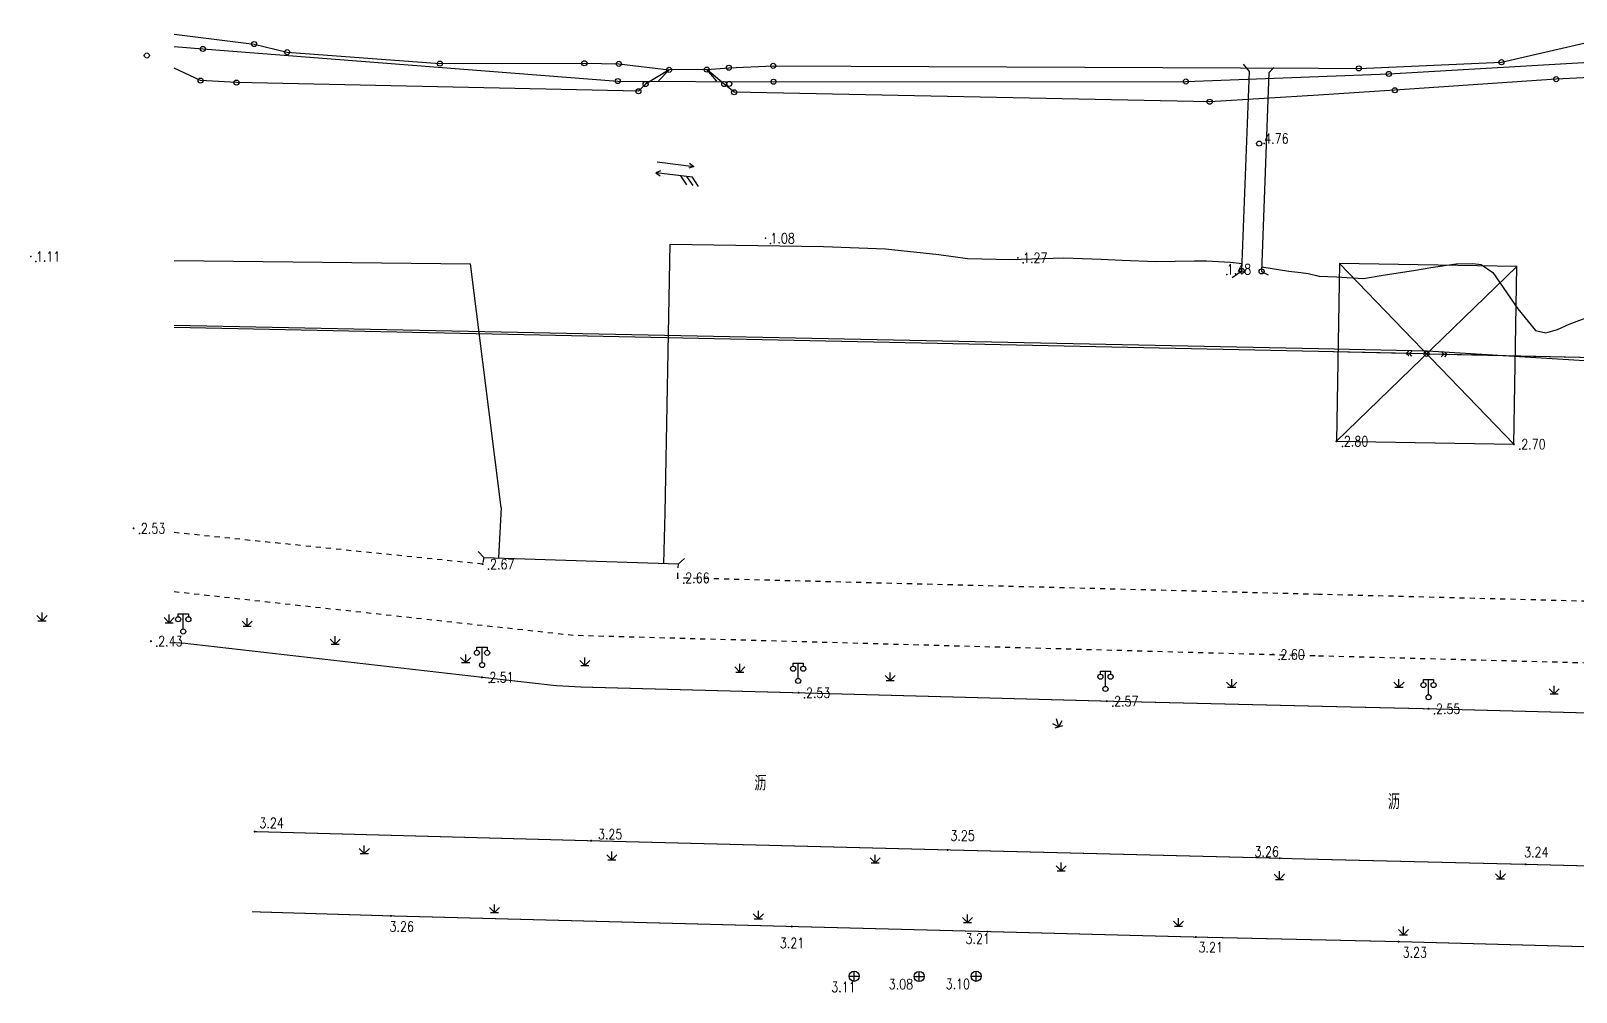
# Model space of a CAD drawing. Extents: x 500064 to 501389, y 2542464 to 2545400.
# Drawn here: x 500623.3 to 500775.3, y 2545051.1 to 2545145.6 of the extents above; entities that cross this region are included whole.
import ezdxf
from ezdxf.enums import TextEntityAlignment as Align

# ---------------------------------------------------------------- set-up
doc = ezdxf.new("R2010")
doc.units = 0
doc.header["$LTSCALE"] = 0.5
doc.linetypes.add('X6', pattern=[2, 1, -1])
doc.layers.get('0').update_dxf_attribs({"linetype": 'CONTINUOUS', "lineweight": 5})
doc.layers.add('GCD', color=8, linetype='CONTINUOUS')
doc.layers.add('地形图', color=8, linetype='CONTINUOUS')
doc.styles.add('HZ', font='romans.shx', dxfattribs={"width": 0.8, "bigfont": 'hztxt.shx'})
doc.linetypes.add('10422', pattern='A,2,[150,AAA.SHX,S=1,R=0,X=0,Y=1],2,[177,AAA.SHX,S=1,R=0,X=0,Y=0.8],1e-09', length=4)

# ---------------------------------------------------------------- blocks, each defined once
blk = doc.blocks.new('GC200')
at = {"linetype": 'Continuous', "const_width": 0.2, "flags": 128}
blk.add_lwpolyline([(-0.1, 0, 1), (0.1, 0, 1)], format="xyb", close=True, dxfattribs=at)
blk = doc.blocks.new('gc097')
for p, q in [((-1, 2.9), (-1, 3.5)), ((-1, 3.5), (1, 3.5)), ((0, 0.5), (0, 3.5)), ((1, 3.5), (1, 2.9))]:
    blk.add_line(p, q)
for centre in [(-1, 2.4), (0, 0), (1, 2.4)]:
    blk.add_circle(centre, 0.5)
blk = doc.blocks.new('HN')
for p, q in [((0.00001, 0.00107), (0.00726, 0.00107)), ((0.00326, 0.00107), (0.00326, 0.00107)), ((0.00636, 0.00157), (0.00726, 0.00107)), ((0.00726, 0.00107), (0.00636, 0.00057)), ((0.00089, -0.00059), (-0.00001, -0.00109)), ((0.00724, -0.00109), (-0.00001, -0.00109)), ((-0.00001, -0.00109), (0.00089, -0.00159)), ((0.00489, -0.00107), (0.00628, -0.00269)), ((0.00611, -0.00109), (0.00751, -0.00271)), ((0.00722, -0.00111), (0.00862, -0.00273))]:
    blk.add_line(p, q)
blk = doc.blocks.new('gc124')
for p, q in [((-1, 1), (0, 0)), ((-0.8, 0), (0.8, 0)), ((0, 0), (0, 1.6)), ((0, 0), (1, 1))]:
    blk.add_line(p, q)
blk = doc.blocks.new('gc170')
at = {"linetype": 'Continuous'}
blk.add_circle((0, 0), 0.5, dxfattribs=at)
blk = doc.blocks.new('gc013a')
at = {"linetype": 'Continuous'}
blk.add_line((0.5, 0), (4, 0), dxfattribs=at)
at = {"linetype": 'Continuous', "flags": 128}
for points in [[(2.88, 0.5), (3.38, 0), (2.88, -0.5)], [(3.5, 0.5), (4, 0), (3.5, -0.5)]]:
    blk.add_lwpolyline(points, dxfattribs=at)
blk = doc.blocks.new('gc043')
for p, q in [((-1, 0), (1, 0)), ((0, -1), (0, 1))]:
    blk.add_line(p, q)
blk.add_circle((0, 0), 1)

msp = doc.modelspace()

# ---------------------------------------------------------------- linework, layer by layer
at = {"layer": '地形图', "linetype": 'Continuous'}
for p, q in [((500751.76, 2545105.26), (500769.5, 2545122.46)), ((500769.21, 2545104.97), (500752.05, 2545122.75)), ((500750, 2545114.08), (500637.42, 2545116.45)), ((500758.63, 2545113.9), (500750, 2545114.08)), ((500762.63, 2545113.82), (501000, 2545108.66)), ((500667.9, 2545093.83), (500667.35, 2545094.42)), ((500667.9, 2545093.83), (500687.03, 2545093.2)), ((500687.03, 2545093.2), (500687.62, 2545093.74))]:
    msp.add_line(p, q, dxfattribs=at)
for points in [[(500767.99, 2545142.54), (500787.72, 2545147.11), (500799.17, 2545148.78), (500848.81, 2545152.46), (500856.72, 2545155.27), (500860.87, 2545158.14), (500864.02, 2545161.82), (500866.79, 2545166.02), (500869.01, 2545170.52), (500870.17, 2545200)], [(500750, 2545141.13), (500756.9, 2545141.39), (500785.65, 2545143.07), (500786.73, 2545159.62)], [(500637.42, 2545145.3), (500645.29, 2545144.32), (500648.54, 2545143.53), (500663.58, 2545142.4), (500677.78, 2545142.44), (500681.18, 2545142.38), (500686.11, 2545141.79)], [(500637.42, 2545144.09), (500640.27, 2545143.84), (500681.07, 2545140.68), (500696.39, 2545140.62), (500736.95, 2545140.64), (500750, 2545141.13)], [(500801.91, 2545144.47), (500785.97, 2545141.5), (500773.36, 2545140.87), (500757.5, 2545139.78), (500750, 2545139.31)], [(500643.56, 2545140.54), (500640.04, 2545140.73), (500637.42, 2545141.95)], [(500686.11, 2545141.79), (500683.81, 2545140.39), (500683.1, 2545139.68)], [(500690.8, 2545140.67), (500689.83, 2545141.81), (500686.11, 2545141.79), (500685.06, 2545140.72)], [(500689.83, 2545141.81), (500692, 2545142), (500696.36, 2545142.18), (500750, 2545141.95)], [(500750, 2545139.31), (500739.29, 2545138.65), (500692.51, 2545139.58), (500691.54, 2545140.39), (500689.83, 2545141.81)], [(500741.49, 2545121.37), (500742.45, 2545122.01), (500743.2, 2545141.61), (500742.63, 2545142.34)], [(500745.6, 2545142.02), (500745.12, 2545141.49), (500744.4, 2545121.97), (500745.03, 2545121.63)], [(500750, 2545141.95), (500753.95, 2545141.93), (500767.99, 2545142.54)], [(500683.1, 2545139.68), (500643.56, 2545140.54)], [(500685.72, 2545098.21), (500686.23, 2545124.65), (500701.31, 2545124.43), (500707.42, 2545124.17), (500712.64, 2545123.62), (500715.46, 2545123.23), (500719.7, 2545123.13), (500724.95, 2545123.31), (500728.62, 2545123.17), (500730.69, 2545123.07), (500734, 2545122.95), (500737.81, 2545123.02), (500738.97, 2545123.01), (500741.33, 2545122.88), (500742.48, 2545122.73)], [(500637.42, 2545123.04), (500666.57, 2545122.7)], [(500669.59, 2545098.75), (500666.57, 2545122.7)], [(500744.42, 2545122.42), (500747.07, 2545122), (500748.27, 2545121.87), (500748.99, 2545121.75), (500750.06, 2545121.51)], [(500750.06, 2545121.51), (500751.76, 2545121.44), (500754.42, 2545121.27), (500756.37, 2545121.58), (500759.55, 2545122.08), (500761.04, 2545122.34), (500763.55, 2545122.7), (500765.18, 2545122.74), (500765.99, 2545122.65), (500767.14, 2545121.85), (500769.6, 2545118.28), (500771.35, 2545116.17), (500772.36, 2545115.93), (500773.49, 2545116.26), (500774.65, 2545116.78), (500777.11, 2545117.68)], [(500750, 2545121.53), (500750.06, 2545121.51)], [(500750, 2545121.53), (500750.06, 2545121.51)], [(500750, 2545121.53), (500750.06, 2545121.51)], [(500750, 2545121.53), (500750.06, 2545121.51)], [(500750, 2545121.53), (500750.06, 2545121.51)], [(500750, 2545121.53), (500750.06, 2545121.51)], [(500750, 2545121.53), (500750.06, 2545121.51)], [(500637.42, 2545116.67), (500750, 2545114.39)], [(500750, 2545114.39), (500760.72, 2545114.17), (501000, 2545099.44)]]:
    msp.add_lwpolyline(points, dxfattribs=at)
at = {"layer": '地形图', "linetype": 'Continuous', "elevation": 2.7, "flags": 128}
msp.add_lwpolyline([(500751.76, 2545105.26), (500769.21, 2545104.97), (500769.5, 2545122.46), (500752.05, 2545122.75)], close=True, dxfattribs=at)
at = {"layer": '地形图', "linetype": 'Continuous', "flags": 128}
for points in [[(500750, 2545114.08), (500637.42, 2545116.45)], [(500760.63, 2545113.86), (500750, 2545114.08)], [(500760.63, 2545113.86), (501000, 2545108.66)]]:
    msp.add_lwpolyline(points, dxfattribs=at)
at = {"layer": '地形图', "linetype": '10422', "flags": 128}
for points in [[(500669.59, 2545098.75), (500669.34, 2545093.79)], [(500685.61, 2545093.24), (500685.72, 2545098.21)]]:
    msp.add_lwpolyline(points, dxfattribs=at)
at = {"layer": '地形图', "linetype": 'X6', "flags": 128}
for points in [[(500667.78, 2545093.18), (500637.42, 2545096.28)], [(500667.9, 2545093.83), (500667.78, 2545093.18)], [(500686.97, 2545091.82), (500687.03, 2545093.2)], [(500750, 2545090.2), (500745.42, 2545090.32), (500686.97, 2545091.82)], [(500637.42, 2545090.48), (500676.69, 2545086.19), (500745.52, 2545084.29), (500750, 2545084.17)], [(501000, 2545089.99), (500996.67, 2545088.92), (500990.83, 2545087.99), (500984.84, 2545088.11), (500947.73, 2545089.06), (500929, 2545088.1), (500897.72, 2545086.41), (500750, 2545090.2)], [(500750, 2545084.17), (500892.77, 2545080.45), (500898.79, 2545080.51), (500946.81, 2545082.95), (500946.87, 2545078.03)]]:
    msp.add_lwpolyline(points, dxfattribs=at)
at = {"layer": '地形图', "linetype": 'Continuous', "const_width": 0.1, "flags": 128}
for points in [[(500637.42, 2545085.46), (500638.4, 2545085.4), (500667.71, 2545082.05), (500674.95, 2545081.23), (500677.49, 2545081.09), (500698.86, 2545080.52), (500729.17, 2545079.7), (500750, 2545079.2)], [(500750, 2545079.2), (500760.82, 2545078.95), (500854.79, 2545076.48), (500885.51, 2545075.64), (500894.03, 2545075.43), (500899.83, 2545075.5), (500915.63, 2545076.35), (500946.87, 2545078.03), (500969.3, 2545077.48), (500988.07, 2545077.04), (500994.7, 2545077.31), (501000, 2545078.6)]]:
    msp.add_lwpolyline(points, dxfattribs=at)
for points, elevation in [([(500856.69, 2545061.3), (500826.81, 2545062.2), (500795.31, 2545063.01), (500770.38, 2545063.65), (500747.66, 2545064.2), (500746.19, 2545064.25), (500713.51, 2545065.07), (500678.45, 2545065.97), (500645.36, 2545066.87)], 3.6), ([(500645.08, 2545058.99), (500658.76, 2545058.58), (500698.19, 2545057.54), (500717.43, 2545057.04), (500737.92, 2545056.5), (500757.86, 2545056.05), (500786.66, 2545055.27), (500812.99, 2545054.58), (500826.92, 2545054.2), (500856.77, 2545053.75)], 3.25)]:
    msp.add_lwpolyline(points, dxfattribs=dict(at, elevation=elevation))
at = {"layer": '地形图'}
for centre in [(500634.75, 2545143.2), (500640.27, 2545143.84), (500645.29, 2545144.32), (500648.54, 2545143.53), (500663.58, 2545142.4), (500677.78, 2545142.44), (500681.18, 2545142.38), (500686.11, 2545141.79), (500689.83, 2545141.81), (500692, 2545142), (500696.36, 2545142.18), (500753.95, 2545141.93), (500767.99, 2545142.54), (500640.04, 2545140.73), (500643.56, 2545140.54), (500681.07, 2545140.68), (500683.81, 2545140.39), (500691.54, 2545140.39), (500692.03, 2545140.4), (500696.39, 2545140.62), (500736.95, 2545140.64), (500756.9, 2545141.39), (500773.36, 2545140.87), (500683.1, 2545139.68), (500692.51, 2545139.58), (500739.29, 2545138.65), (500757.5, 2545139.78), (500744.16, 2545134.54), (500742.45, 2545122.01), (500744.4, 2545121.97)]:
    msp.add_circle(centre, 0.25, dxfattribs=at)
for p in [(500744.66, 2545134.54, 4.76), (500696.09, 2545124.72, 1.08), (500623.84, 2545122.93, 1.11), (500720.93, 2545122.8, 1.27), (500740.97, 2545121.67, 1.48), (500752.35, 2545104.76, 2.8), (500769.8, 2545104.47, 2.7), (500634.03, 2545096.19, 2.53), (500668.37, 2545092.68, 2.67), (500687.56, 2545091.32, 2.66), (500635.74, 2545085.1, 2.43), (500746.11, 2545083.79, 2.6), (500668.42, 2545081.55, 2.51), (500699.45, 2545080.02, 2.53), (500729.76, 2545079.2, 2.57), (500761.41, 2545078.45, 2.55)]:
    msp.add_point(p, dxfattribs=at)
at = {"layer": '地形图', "linetype": 'Continuous'}
for p in [(500695.59, 2545125.22, 1.08), (500623.34, 2545123.43, 1.11), (500720.43, 2545123.3, 1.27)]:
    msp.add_point(p, dxfattribs=at)

# ---------------------------------------------------------------- block references
for name, p, xscale, yscale, zscale, rotation in [('HN', (500684.88, 2545132.21), 500.0000000000346, 500, 500, 353.0050835955402), ('gc013a', (500760.63, 2545113.86), 0.4999999999775712, 0.5, 0.5, 178.7942099852042), ('gc013a', (500760.63, 2545113.86), 0.5000000000020199, 0.5, 0.5, 358.75498089263), ('gc124', (500724.46, 2545077.18), 0.5000000000165015, 0.5, 0.5, 16.63289512826383)]:
    msp.add_blockref(name, p, dxfattribs=dict(at, xscale=xscale, yscale=yscale, zscale=zscale, rotation=rotation))
at = {"layer": '地形图', "linetype": 'Continuous', "xscale": 0.5, "yscale": 0.5, "zscale": 0.5}
for name, p in [('gc170', (500760.63, 2545113.86)), ('gc170', (500760.63, 2545113.86)), ('gc124', (500624.44, 2545087.61)), ('gc124', (500636.95, 2545087.42)), ('gc097', (500638.33, 2545086.55, 2.46)), ('gc124', (500644.61, 2545087.06)), ('gc124', (500653.27, 2545085.3)), ('gc124', (500666.11, 2545083.49)), ('gc097', (500667.72, 2545083.25, 2.49)), ('gc124', (500677.83, 2545083.21)), ('gc124', (500693.07, 2545082.56)), ('gc097', (500698.81, 2545081.69, 2.47)), ('gc124', (500707.86, 2545081.73)), ('gc097', (500729.04, 2545080.9, 2.5)), ('gc124', (500741.46, 2545081.07)), ('gc124', (500757.91, 2545081.07)), ('gc097', (500760.82, 2545080.08, 2.47)), ('gc124', (500773.17, 2545080.41)), ('gc124', (500656.14, 2545064.72)), ('gc124', (500680.49, 2545064.1)), ('gc124', (500706.39, 2545063.8)), ('gc124', (500724.68, 2545063.02)), ('gc124', (500746.15, 2545062.17)), ('gc124', (500767.89, 2545062.23)), ('gc124', (500668.94, 2545058.91)), ('gc124', (500694.9, 2545058.28)), ('gc124', (500715.47, 2545057.92)), ('gc124', (500736.23, 2545057.56)), ('gc124', (500758.35, 2545056.73))]:
    msp.add_blockref(name, p, dxfattribs=at)
at = {"layer": '地形图', "linetype": 'Continuous', "xscale": 0.5, "yscale": 0.5}
for name, p in [('GC200', (500751.76, 2545105.26, 2.79)), ('GC200', (500769.21, 2545104.97, 2.7)), ('GC200', (500633.44, 2545096.69, 2.53)), ('GC200', (500667.78, 2545093.18, 2.67)), ('GC200', (500686.97, 2545091.82, 2.65)), ('GC200', (500635.15, 2545085.6, 2.43)), ('GC200', (500745.52, 2545084.29, 2.6)), ('GC200', (500667.71, 2545082.05, 2.51)), ('GC200', (500698.86, 2545080.52, 2.53)), ('GC200', (500729.17, 2545079.7, 2.56)), ('GC200', (500760.82, 2545078.95, 2.55)), ('gc043', (500704.32, 2545052.64, 3.11)), ('gc043', (500710.72, 2545052.62, 3.08)), ('gc043', (500716.32, 2545052.64, 3.1))]:
    msp.add_blockref(name, p, dxfattribs=at)
at = {"layer": '地形图', "linetype": 'Continuous'}
ref = msp.add_blockref('GC200', (500645.36, 2545066.87, 3.24), dxfattribs=dict(at, xscale=0.5, yscale=0.5, zscale=0.5))
ref.add_attrib('height', '3.24', dxfattribs={"layer": 'GCD', "linetype": 'Continuous', "height": 1, "style": 'HZ', "width": 0.8}).set_placement((500645.82, 2545067.72, 3.24), align=Align.MIDDLE_LEFT)
ref = msp.add_blockref('GC200', (500678.45, 2545065.97, 3.25), dxfattribs=dict(at, xscale=0.5, yscale=0.5, zscale=0.5))
ref.add_attrib('height', '3.25', dxfattribs={"layer": 'GCD', "linetype": 'Continuous', "height": 1, "style": 'HZ', "width": 0.8}).set_placement((500679.12, 2545066.62, 3.25), align=Align.MIDDLE_LEFT)
ref = msp.add_blockref('GC200', (500713.51, 2545065.07, 3.25), dxfattribs=dict(at, xscale=0.5, yscale=0.5, zscale=0.5))
ref.add_attrib('height', '3.25', dxfattribs={"layer": 'GCD', "linetype": 'Continuous', "height": 1, "style": 'HZ', "width": 0.8}).set_placement((500713.79, 2545066.48, 3.25), align=Align.MIDDLE_LEFT)
ref = msp.add_blockref('GC200', (500746.19, 2545064.25, 3.26), dxfattribs=dict(at, xscale=0.5, yscale=0.5, zscale=0.5))
ref.add_attrib('height', '3.26', dxfattribs={"layer": 'GCD', "linetype": 'Continuous', "height": 1, "style": 'HZ', "width": 0.8}).set_placement((500743.7, 2545064.9, 3.26), align=Align.MIDDLE_LEFT)
ref = msp.add_blockref('GC200', (500770.38, 2545063.65, 3.24), dxfattribs=dict(at, xscale=0.5, yscale=0.5, zscale=0.5))
ref.add_attrib('height', '3.24', dxfattribs={"layer": 'GCD', "linetype": 'Continuous', "height": 1, "style": 'HZ', "width": 0.8}).set_placement((500770.22, 2545064.85, 3.24), align=Align.MIDDLE_LEFT)
ref = msp.add_blockref('GC200', (500658.76, 2545058.58, 3.25), dxfattribs=dict(at, xscale=0.5, yscale=0.5, zscale=0.5))
ref.add_attrib('height', '3.26', dxfattribs={"layer": 'GCD', "linetype": 'Continuous', "height": 1, "style": 'HZ', "width": 0.8}).set_placement((500658.62, 2545057.54, 3.25), align=Align.MIDDLE_LEFT)
ref = msp.add_blockref('GC200', (500698.19, 2545057.54, 3.21), dxfattribs=dict(at, xscale=0.5, yscale=0.5, zscale=0.5))
ref.add_attrib('height', '3.21', dxfattribs={"layer": 'GCD', "linetype": 'Continuous', "height": 1, "style": 'HZ', "width": 0.8}).set_placement((500697.01, 2545055.92, 3.21), align=Align.MIDDLE_LEFT)
ref = msp.add_blockref('GC200', (500717.43, 2545057.04, 3.21), dxfattribs=dict(at, xscale=0.5, yscale=0.5, zscale=0.5))
ref.add_attrib('height', '3.21', dxfattribs={"layer": 'GCD', "linetype": 'Continuous', "height": 1, "style": 'HZ', "width": 0.8}).set_placement((500715.28, 2545056.35, 3.21), align=Align.MIDDLE_LEFT)
ref = msp.add_blockref('GC200', (500737.92, 2545056.5, 3.21), dxfattribs=dict(at, xscale=0.5, yscale=0.5, zscale=0.5))
ref.add_attrib('height', '3.21', dxfattribs={"layer": 'GCD', "linetype": 'Continuous', "height": 1, "style": 'HZ', "width": 0.8}).set_placement((500738.2, 2545055.5, 3.21), align=Align.MIDDLE_LEFT)
ref = msp.add_blockref('GC200', (500757.86, 2545056.05, 3.23), dxfattribs=dict(at, xscale=0.5, yscale=0.5, zscale=0.5))
ref.add_attrib('height', '3.23', dxfattribs={"layer": 'GCD', "linetype": 'Continuous', "height": 1, "style": 'HZ', "width": 0.8}).set_placement((500758.27, 2545054.99, 3.23), align=Align.MIDDLE_LEFT)
ref = msp.add_blockref('GC200', (500704.32, 2545052.64, 3.11), dxfattribs=dict(at, xscale=0.5, yscale=0.5, zscale=0.5))
ref.add_attrib('height', '3.11', dxfattribs={"layer": 'GCD', "linetype": 'Continuous', "height": 1, "style": 'HZ', "width": 0.8}).set_placement((500702.07, 2545051.59, 3.11), align=Align.MIDDLE_LEFT)
ref = msp.add_blockref('GC200', (500710.72, 2545052.62, 3.08), dxfattribs=dict(at, xscale=0.5, yscale=0.5, zscale=0.5))
ref.add_attrib('height', '3.08', dxfattribs={"layer": 'GCD', "linetype": 'Continuous', "height": 1, "style": 'HZ', "width": 0.8}).set_placement((500707.72, 2545051.87, 3.08), align=Align.MIDDLE_LEFT)
ref = msp.add_blockref('GC200', (500716.32, 2545052.64, 3.1), dxfattribs=dict(at, xscale=0.5, yscale=0.5, zscale=0.5))
ref.add_attrib('height', '3.10', dxfattribs={"layer": 'GCD', "linetype": 'Continuous', "height": 1, "style": 'HZ', "width": 0.8}).set_placement((500713.32, 2545051.89, 3.1), align=Align.MIDDLE_LEFT)

# ---------------------------------------------------------------- texts
at = {"layer": '地形图', "style": 'HZ', "width": 0.8}
msp.add_text('4.76', height=1, dxfattribs=at).set_placement((500744.66, 2545134.54))
at = {"layer": '地形图', "linetype": 'Continuous', "style": 'HZ', "width": 0.8}
for s, p in [('1.08', (500696.09, 2545124.72)), ('1.11', (500623.84, 2545122.93)), ('1.27', (500720.93, 2545122.8)), ('1.48', (500740.97, 2545121.67))]:
    msp.add_text(s, height=1, dxfattribs=at).set_placement(p)
for s, height, p in [('2.80', 1, (500753.69, 2545105.26)), ('2.70', 1, (500771.14, 2545104.97)), ('2.53', 1, (500635.36, 2545096.69)), ('2.67', 1, (500669.71, 2545093.18)), ('2.66', 1, (500688.9, 2545091.82)), ('2.43', 1, (500637.07, 2545085.6)), ('2.60', 1, (500747.45, 2545084.29)), ('2.51', 1, (500669.64, 2545082.05)), ('2.53', 1, (500700.78, 2545080.52)), ('2.57', 1, (500731.09, 2545079.7)), ('2.55', 1, (500762.75, 2545078.95)), ('沥', 1.5, (500695.1, 2545071.69)), ('沥', 1.5, (500757.42, 2545069.86))]:
    msp.add_text(s, height=height, dxfattribs=at).set_placement(p, align=Align.MIDDLE)

doc.saveas('drawing.dxf')
